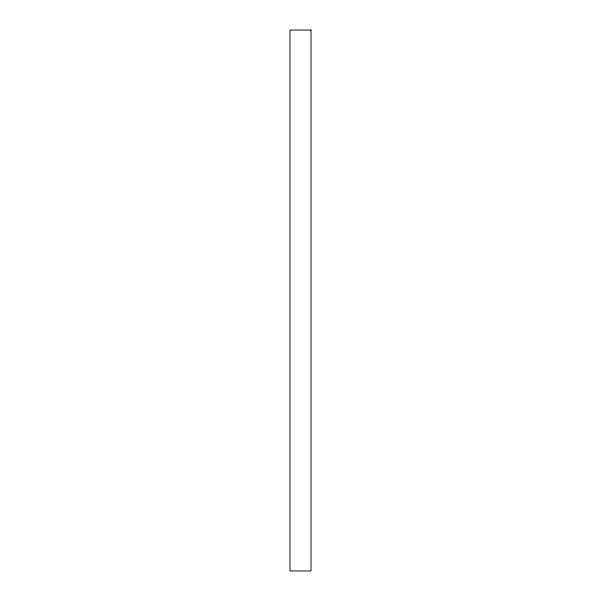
<?xml version="1.0" encoding="UTF-8"?>
<svg xmlns="http://www.w3.org/2000/svg" width="601" height="601" viewBox="0 0 601 601"><rect width="100%" height="100%" fill="white"/><g stroke="black" fill="none" stroke-linecap="round" stroke-linejoin="round"><path stroke-width="0.9" d="M311.017 30.05L289.983 30.05L289.983 570.95L311.017 570.95L311.017 30.05"/></g></svg>
